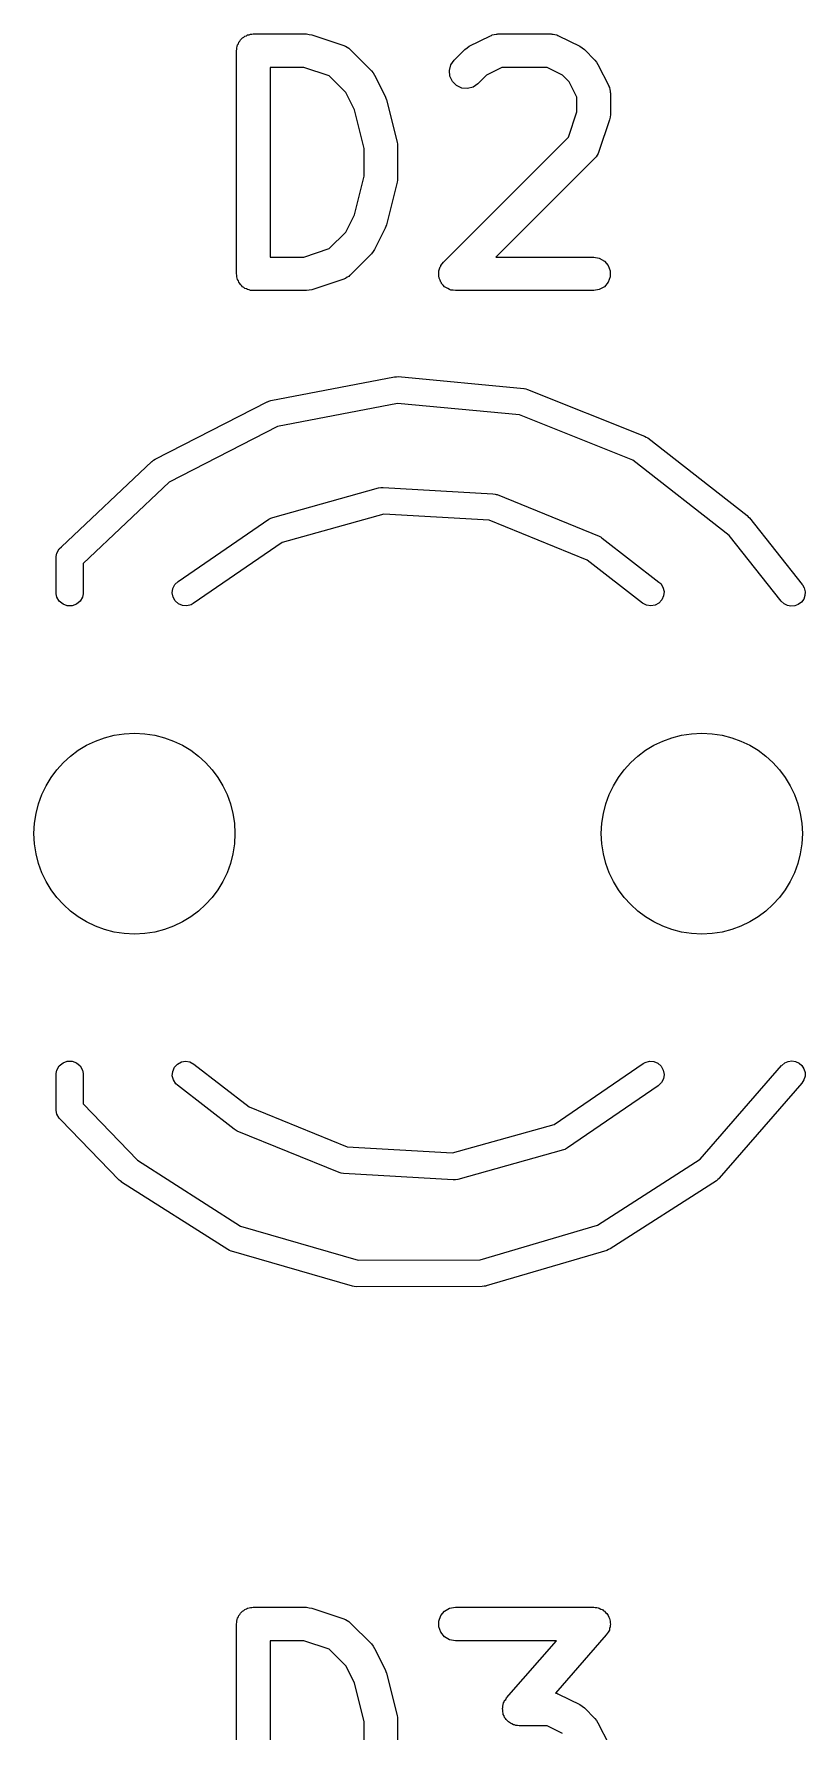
# Model space of a CAD drawing. Extents: x 138.2 to 186.5, y -95.8 to -46.7.
# Drawn here: x 181.29 to 184.74, y -66.31 to -58.71 of the extents above; entities that cross this region are included whole.
import ezdxf

# ---------------------------------------------------------------- set-up
doc = ezdxf.new("R2010")
doc.units = 0
doc.header["$MEASUREMENT"] = 0
doc.layers.add('BLACK', color=7, linetype='CONTINUOUS')

msp = doc.modelspace()

# ---------------------------------------------------------------- linework, layer by layer
at = {"layer": 'BLACK', "linetype": 'CONTINUOUS'}
for p, q in [((182.195, -58.7729), (182.197, -58.7667)), ((182.195, -58.7794), (182.195, -58.7729)), ((182.197, -58.7667), (182.198, -58.7602)), ((182.198, -58.7602), (182.202, -58.7545)), ((182.202, -58.7545), (182.204, -58.7484)), ((182.204, -58.7484), (182.208, -58.7434)), ((182.208, -58.7434), (182.211, -58.7377)), ((182.211, -58.7377), (182.216, -58.7335)), ((182.216, -58.7335), (182.221, -58.7284)), ((182.221, -58.7284), (182.226, -58.7251)), ((182.226, -58.7251), (182.231, -58.7209)), ((182.231, -58.7209), (182.238, -58.7187)), ((182.238, -58.7187), (182.243, -58.7154)), ((182.243, -58.7154), (182.25, -58.7143)), ((182.25, -58.7143), (182.256, -58.712)), ((182.256, -58.712), (182.262, -58.712)), ((182.262, -58.712), (182.269, -58.7109)), ((182.269, -58.7109), (182.507, -58.7109)), ((182.507, -58.7109), (182.519, -58.713)), ((182.519, -58.713), (182.531, -58.7147)), ((182.531, -58.7147), (182.674, -58.7623)), ((182.674, -58.7623), (182.677, -58.7644)), ((182.677, -58.7644), (182.682, -58.7655)), ((182.682, -58.7655), (182.689, -58.7706)), ((182.689, -58.7706), (182.696, -58.7748)), ((183.216, -58.7805), (183.226, -58.7736)), ((183.226, -58.7736), (183.235, -58.7664)), ((183.235, -58.7664), (183.331, -58.7188)), ((183.331, -58.7188), (183.335, -58.7176)), ((183.335, -58.7176), (183.338, -58.7154)), ((183.338, -58.7154), (183.347, -58.7139)), ((183.347, -58.7139), (183.356, -58.7114)), ((183.356, -58.7114), (183.36, -58.7116)), ((183.36, -58.7116), (183.364, -58.7109)), ((183.364, -58.7109), (183.602, -58.7109)), ((183.602, -58.7109), (183.606, -58.7116)), ((183.606, -58.7116), (183.611, -58.7114)), ((183.611, -58.7114), (183.619, -58.7139)), ((183.619, -58.7139), (183.628, -58.7154)), ((183.628, -58.7154), (183.632, -58.7176)), ((183.632, -58.7176), (183.636, -58.7188)), ((183.636, -58.7188), (183.731, -58.7664)), ((183.731, -58.7664), (183.741, -58.7736)), ((183.741, -58.7736), (183.751, -58.7805)), ((182.194, -58.7859), (182.195, -58.7794)), ((182.194, -59.7859), (182.194, -58.7859)), ((182.696, -58.7748), (182.699, -58.778)), ((182.699, -58.778), (182.703, -58.7805)), ((182.703, -58.7805), (182.798, -58.8757)), ((183.147, -58.8746), (183.153, -58.8494)), ((183.153, -58.8494), (183.168, -58.8281)), ((183.168, -58.8281), (183.216, -58.7805)), ((183.751, -58.7805), (183.798, -58.8281)), ((183.798, -58.8281), (183.805, -58.8379)), ((183.805, -58.8379), (183.812, -58.8476)), ((183.812, -58.8476), (183.86, -58.9428)), ((182.344, -58.8609), (182.344, -59.7109)), ((182.495, -58.8609), (182.344, -58.8609)), ((182.609, -58.8991), (182.495, -58.8609)), ((182.683, -58.9732), (182.609, -58.8991)), ((182.798, -58.8757), (182.805, -58.8855)), ((182.805, -58.8855), (182.812, -58.8952)), ((182.812, -58.8952), (182.86, -58.9904)), ((183.149, -58.9005), (183.147, -58.8746)), ((183.16, -58.9241), (183.149, -58.9005)), ((183.178, -58.9426), (183.16, -58.9241)), ((183.313, -58.8951), (183.274, -58.9342)), ((183.382, -58.8609), (183.313, -58.8951)), ((183.585, -58.8609), (183.382, -58.8609)), ((183.653, -58.8951), (183.585, -58.8609)), ((183.683, -58.9255), (183.653, -58.8951)), ((183.718, -58.9941), (183.683, -58.9255)), ((182.722, -59.0502), (182.683, -58.9732)), ((182.86, -58.9904), (182.862, -58.9983)), ((182.862, -58.9983), (182.865, -59.0058)), ((183.202, -58.9536), (183.178, -58.9426)), ((183.228, -58.9558), (183.202, -58.9536)), ((183.253, -58.9491), (183.228, -58.9558)), ((183.274, -58.9342), (183.253, -58.9491)), ((183.718, -59.0594), (183.718, -58.9941)), ((183.86, -58.9428), (183.861, -58.947)), ((183.861, -58.947), (183.863, -58.9507)), ((183.863, -58.9507), (183.865, -58.9594)), ((183.865, -58.9594), (183.867, -58.9678)), ((183.867, -58.9678), (183.867, -58.9721)), ((183.867, -58.9721), (183.868, -58.9764)), ((183.868, -58.9764), (183.868, -59.0716)), ((182.765, -59.2237), (182.722, -59.0502)), ((182.865, -59.0058), (182.913, -59.1963)), ((183.68, -59.1739), (183.718, -59.0594)), ((183.868, -59.0716), (183.866, -59.0834)), ((183.864, -59.0953), (183.816, -59.2382)), ((183.866, -59.0834), (183.864, -59.0953)), ((182.765, -59.3481), (182.765, -59.2237)), ((182.913, -59.1963), (182.914, -59.2054)), ((182.914, -59.2054), (182.915, -59.2145)), ((182.915, -59.2145), (182.915, -59.3573)), ((183.121, -59.7328), (183.68, -59.1739)), ((183.798, -59.2675), (183.355, -59.7109)), ((183.801, -59.2639), (183.798, -59.2675)), ((183.804, -59.2611), (183.801, -59.2639)), ((183.808, -59.2533), (183.804, -59.2611)), ((183.813, -59.2461), (183.808, -59.2533)), ((183.814, -59.242), (183.813, -59.2461)), ((183.816, -59.2382), (183.814, -59.242)), ((182.722, -59.5216), (182.765, -59.3481)), ((182.913, -59.3755), (182.865, -59.566)), ((182.914, -59.3663), (182.913, -59.3755)), ((182.915, -59.3573), (182.914, -59.3663)), ((182.683, -59.5986), (182.722, -59.5216)), ((182.609, -59.6727), (182.683, -59.5986)), ((182.86, -59.5813), (182.812, -59.6766)), ((182.862, -59.5735), (182.86, -59.5813)), ((182.865, -59.566), (182.862, -59.5735)), ((182.495, -59.7109), (182.609, -59.6727)), ((182.805, -59.6862), (182.798, -59.6961)), ((182.812, -59.6766), (182.805, -59.6862)), ((182.344, -59.7109), (182.495, -59.7109)), ((182.798, -59.6961), (182.703, -59.7913)), ((183.103, -59.7636), (183.106, -59.7542)), ((183.106, -59.7542), (183.108, -59.7515)), ((183.108, -59.7515), (183.109, -59.7484)), ((183.109, -59.7484), (183.115, -59.7409)), ((183.115, -59.7409), (183.121, -59.7328)), ((183.355, -59.7109), (183.793, -59.7109)), ((183.793, -59.7109), (183.818, -59.7154)), ((183.818, -59.7154), (183.841, -59.7284)), ((183.841, -59.7284), (183.858, -59.7484)), ((183.858, -59.7484), (183.867, -59.7729)), ((182.195, -59.7923), (182.194, -59.7859)), ((182.195, -59.7989), (182.195, -59.7923)), ((182.197, -59.8051), (182.195, -59.7989)), ((182.198, -59.8115), (182.197, -59.8051)), ((182.202, -59.8172), (182.198, -59.8115)), ((182.204, -59.8234), (182.202, -59.8172)), ((182.208, -59.8284), (182.204, -59.8234)), ((182.211, -59.8341), (182.208, -59.8284)), ((182.216, -59.8383), (182.211, -59.8341)), ((182.221, -59.8433), (182.216, -59.8383)), ((182.674, -59.8094), (182.531, -59.857)), ((182.677, -59.8074), (182.674, -59.8094)), ((182.682, -59.8062), (182.677, -59.8074)), ((182.689, -59.8012), (182.682, -59.8062)), ((182.696, -59.797), (182.689, -59.8012)), ((182.699, -59.7938), (182.696, -59.797)), ((182.703, -59.7913), (182.699, -59.7938)), ((183.099, -59.7793), (183.1, -59.7762)), ((183.1, -59.7891), (183.099, -59.7793)), ((183.1, -59.7729), (183.103, -59.7636)), ((183.1, -59.7762), (183.1, -59.7729)), ((183.1, -59.7989), (183.1, -59.7891)), ((183.101, -59.802), (183.1, -59.7989)), ((183.101, -59.8053), (183.101, -59.802)), ((183.105, -59.8142), (183.101, -59.8053)), ((183.109, -59.8234), (183.105, -59.8142)), ((183.111, -59.8259), (183.109, -59.8234)), ((183.112, -59.8289), (183.111, -59.8259)), ((183.119, -59.8358), (183.112, -59.8289)), ((183.125, -59.8433), (183.119, -59.8358)), ((183.858, -59.8234), (183.841, -59.8433)), ((183.867, -59.7989), (183.858, -59.8234)), ((183.867, -59.7729), (183.867, -59.7989)), ((182.226, -59.8466), (182.221, -59.8433)), ((182.231, -59.8508), (182.226, -59.8466)), ((182.238, -59.8531), (182.231, -59.8508)), ((182.243, -59.8564), (182.238, -59.8531)), ((182.25, -59.8575), (182.243, -59.8564)), ((182.256, -59.8597), (182.25, -59.8575)), ((182.262, -59.8597), (182.256, -59.8597)), ((182.269, -59.8609), (182.262, -59.8597)), ((182.507, -59.8609), (182.269, -59.8609)), ((182.519, -59.8588), (182.507, -59.8609)), ((182.531, -59.857), (182.519, -59.8588)), ((183.128, -59.845), (183.125, -59.8433)), ((183.131, -59.8473), (183.128, -59.845)), ((183.14, -59.8515), (183.131, -59.8473)), ((183.148, -59.8564), (183.14, -59.8515)), ((183.151, -59.8569), (183.148, -59.8564)), ((183.154, -59.8583), (183.151, -59.8569)), ((183.164, -59.8592), (183.154, -59.8583)), ((183.174, -59.8609), (183.164, -59.8592)), ((183.793, -59.8609), (183.174, -59.8609)), ((183.818, -59.8564), (183.793, -59.8609)), ((183.841, -59.8433), (183.818, -59.8564)), ((182.347, -60.3532), (182.901, -60.2468)), ((182.901, -60.2468), (182.902, -60.2467)), ((182.902, -60.2467), (182.91, -60.2464)), ((182.91, -60.2464), (182.918, -60.246)), ((182.918, -60.246), (183.48, -60.2994)), ((181.829, -60.6164), (182.331, -60.3588)), ((182.331, -60.3588), (182.332, -60.3584)), ((182.332, -60.3584), (182.339, -60.3559)), ((182.339, -60.3559), (182.347, -60.3532)), ((182.915, -60.3663), (182.378, -60.4695)), ((183.46, -60.418), (182.915, -60.3663)), ((183.48, -60.2994), (183.481, -60.2995)), ((183.481, -60.2995), (183.489, -60.3015)), ((183.489, -60.3015), (183.496, -60.3034)), ((183.496, -60.3034), (184.021, -60.5123)), ((183.968, -60.6206), (183.46, -60.418)), ((182.378, -60.4695), (181.892, -60.7193)), ((184.021, -60.5123), (184.021, -60.5126)), ((184.021, -60.5126), (184.028, -60.5167)), ((184.028, -60.5167), (184.035, -60.5208)), ((184.035, -60.5208), (184.48, -60.8683)), ((181.411, -61.009), (181.815, -60.6263)), ((181.815, -60.6263), (181.816, -60.6258)), ((181.816, -60.6258), (181.822, -60.6211)), ((181.822, -60.6211), (181.829, -60.6164)), ((184.4, -60.9585), (183.968, -60.6206)), ((181.892, -60.7193), (181.507, -61.0838)), ((182.356, -60.8768), (182.83, -60.7443)), ((182.83, -60.7443), (182.84, -60.7424)), ((182.84, -60.7424), (182.845, -60.7427)), ((182.845, -60.7427), (182.85, -60.7422)), ((182.85, -60.7422), (183.342, -60.7706)), ((183.342, -60.7706), (183.352, -60.7721)), ((183.352, -60.7721), (183.356, -60.7739)), ((183.356, -60.7739), (183.361, -60.775)), ((183.361, -60.775), (183.817, -60.9611)), ((181.932, -61.164), (182.338, -60.8851)), ((182.338, -60.8851), (182.347, -60.88)), ((182.347, -60.88), (182.352, -60.8787)), ((182.352, -60.8787), (182.356, -60.8768)), ((182.853, -60.8626), (182.398, -60.9896)), ((183.325, -60.8898), (182.853, -60.8626)), ((183.764, -61.0691), (183.325, -60.8898)), ((184.48, -60.8683), (184.48, -60.8688)), ((184.48, -60.8688), (184.485, -60.8737)), ((184.485, -60.8737), (184.49, -60.8784)), ((184.49, -60.8784), (184.726, -61.1777)), ((183.817, -60.9611), (183.826, -60.9658)), ((183.826, -60.9658), (183.828, -60.9678)), ((183.828, -60.9678), (183.831, -60.9693)), ((183.831, -60.9693), (184.085, -61.1663)), ((184.632, -61.2521), (184.4, -60.9585)), ((181.387, -61.0523), (181.39, -61.0367)), ((181.387, -61.2187), (181.387, -61.0523)), ((181.39, -61.0367), (181.4, -61.0183)), ((181.4, -61.0183), (181.411, -61.009)), ((182.398, -60.9896), (182, -61.2629)), ((181.507, -61.0838), (181.507, -61.2187)), ((184.011, -61.2611), (183.764, -61.0691)), ((181.906, -61.2148), (181.909, -61.1953)), ((181.909, -61.1953), (181.918, -61.1777)), ((181.918, -61.1777), (181.932, -61.164)), ((184.085, -61.1663), (184.093, -61.1733)), ((184.093, -61.1733), (184.103, -61.1898)), ((184.103, -61.1898), (184.108, -61.209)), ((184.726, -61.1777), (184.727, -61.1783)), ((184.727, -61.1783), (184.735, -61.1931)), ((184.735, -61.1931), (184.739, -61.2096)), ((181.39, -61.2343), (181.387, -61.2187)), ((181.4, -61.2527), (181.39, -61.2343)), ((181.417, -61.2663), (181.4, -61.2527)), ((181.436, -61.2735), (181.417, -61.2663)), ((181.458, -61.2735), (181.436, -61.2735)), ((181.477, -61.2663), (181.458, -61.2735)), ((181.494, -61.2527), (181.477, -61.2663)), ((181.504, -61.2343), (181.494, -61.2527)), ((181.507, -61.2187), (181.504, -61.2343)), ((181.91, -61.2341), (181.906, -61.2148)), ((181.919, -61.2513), (181.91, -61.2341)), ((181.934, -61.2643), (181.919, -61.2513)), ((181.952, -61.2719), (181.934, -61.2643)), ((181.972, -61.2732), (181.952, -61.2719)), ((181.991, -61.2681), (181.972, -61.2732)), ((182, -61.2629), (181.991, -61.2681)), ((184.029, -61.2704), (184.011, -61.2611)), ((184.048, -61.2737), (184.029, -61.2704)), ((184.068, -61.2704), (184.048, -61.2737)), ((184.085, -61.2611), (184.068, -61.2704)), ((184.098, -61.2466), (184.085, -61.2611)), ((184.106, -61.2286), (184.098, -61.2466)), ((184.108, -61.209), (184.106, -61.2286)), ((184.645, -61.2638), (184.632, -61.2521)), ((184.66, -61.2716), (184.645, -61.2638)), ((184.676, -61.2748), (184.66, -61.2716)), ((184.693, -61.2732), (184.676, -61.2748)), ((184.709, -61.2669), (184.693, -61.2732)), ((184.723, -61.2565), (184.709, -61.2669)), ((184.733, -61.2427), (184.723, -61.2565)), ((184.738, -61.2266), (184.733, -61.2427)), ((184.739, -61.2096), (184.738, -61.2266)), ((181.39, -63.3527), (181.4, -63.3343)), ((181.4, -63.3343), (181.417, -63.3207)), ((181.417, -63.3207), (181.436, -63.3135)), ((181.436, -63.3135), (181.458, -63.3135)), ((181.458, -63.3135), (181.477, -63.3207)), ((181.477, -63.3207), (181.494, -63.3343)), ((181.494, -63.3343), (181.504, -63.3527)), ((181.916, -63.3406), (181.929, -63.3261)), ((181.929, -63.3261), (181.947, -63.3167)), ((181.947, -63.3167), (181.966, -63.3135)), ((181.966, -63.3135), (181.985, -63.3167)), ((181.985, -63.3167), (182.003, -63.3261)), ((182.003, -63.3261), (182.25, -63.518)), ((183.616, -63.5973), (184.014, -63.3239)), ((184.014, -63.3239), (184.023, -63.3188)), ((184.023, -63.3188), (184.042, -63.3136)), ((184.042, -63.3136), (184.062, -63.3149)), ((184.062, -63.3149), (184.08, -63.3225)), ((184.08, -63.3225), (184.095, -63.3356)), ((184.095, -63.3356), (184.104, -63.3527)), ((184.27, -63.7523), (184.634, -63.3328)), ((184.634, -63.3328), (184.635, -63.3322)), ((184.635, -63.3322), (184.648, -63.3212)), ((184.648, -63.3212), (184.663, -63.3144)), ((184.663, -63.3144), (184.68, -63.3121)), ((184.68, -63.3121), (184.697, -63.3147)), ((184.697, -63.3147), (184.712, -63.3219)), ((184.712, -63.3219), (184.725, -63.3331)), ((184.725, -63.3331), (184.734, -63.3475)), ((181.387, -63.3683), (181.39, -63.3527)), ((181.387, -63.5347), (181.387, -63.3683)), ((181.504, -63.3527), (181.507, -63.3683)), ((181.507, -63.3683), (181.507, -63.5048)), ((181.906, -63.3782), (181.908, -63.3586)), ((181.911, -63.3973), (181.906, -63.3782)), ((181.908, -63.3586), (181.916, -63.3406)), ((181.922, -63.4139), (181.911, -63.3973)), ((184.096, -63.4091), (184.082, -63.4228)), ((184.105, -63.3916), (184.096, -63.4091)), ((184.104, -63.3527), (184.108, -63.3721)), ((184.108, -63.3721), (184.105, -63.3916)), ((184.725, -63.4114), (184.355, -63.8375)), ((184.734, -63.3972), (184.725, -63.4114)), ((184.734, -63.3475), (184.739, -63.3638)), ((184.739, -63.3808), (184.734, -63.3972)), ((184.739, -63.3638), (184.739, -63.3808)), ((181.929, -63.4209), (181.922, -63.4139)), ((182.183, -63.6179), (181.929, -63.4209)), ((184.082, -63.4228), (183.676, -63.7018)), ((181.39, -63.5503), (181.387, -63.5347)), ((181.4, -63.5687), (181.39, -63.5503)), ((181.507, -63.5048), (181.75, -63.7572)), ((182.25, -63.518), (182.689, -63.6972)), ((181.408, -63.5754), (181.4, -63.5687)), ((181.668, -63.8456), (181.408, -63.5754)), ((182.186, -63.6193), (182.183, -63.6179)), ((182.188, -63.6213), (182.186, -63.6193)), ((182.197, -63.626), (182.188, -63.6213)), ((182.653, -63.8121), (182.197, -63.626)), ((183.161, -63.7244), (183.616, -63.5973)), ((182.689, -63.6972), (183.161, -63.7244)), ((183.658, -63.7101), (183.184, -63.8426)), ((183.663, -63.7081), (183.658, -63.7101)), ((183.667, -63.7069), (183.663, -63.7081)), ((183.676, -63.7018), (183.667, -63.7069)), ((181.75, -63.7572), (182.212, -64.0517)), ((183.81, -64.0481), (184.27, -63.7523)), ((181.673, -63.8497), (181.668, -63.8456)), ((181.679, -63.8542), (181.673, -63.8497)), ((181.679, -63.8546), (181.679, -63.8542)), ((182.155, -64.1575), (181.679, -63.8546)), ((182.658, -63.8131), (182.653, -63.8121)), ((182.662, -63.815), (182.658, -63.8131)), ((182.673, -63.8164), (182.662, -63.815)), ((183.164, -63.8448), (182.673, -63.8164)), ((183.169, -63.8442), (183.164, -63.8448)), ((183.174, -63.8446), (183.169, -63.8442)), ((183.184, -63.8426), (183.174, -63.8446)), ((184.342, -63.8486), (183.867, -64.1537)), ((184.348, -63.8433), (184.342, -63.8486)), ((184.354, -63.838), (184.348, -63.8433)), ((184.355, -63.8375), (184.354, -63.838)), ((182.212, -64.0517), (182.738, -64.204)), ((183.285, -64.2028), (183.81, -64.0481)), ((182.163, -64.1609), (182.155, -64.1575)), ((182.17, -64.1643), (182.163, -64.1609)), ((182.171, -64.1645), (182.17, -64.1643)), ((182.713, -64.3217), (182.171, -64.1645)), ((183.852, -64.1607), (183.311, -64.3203)), ((183.859, -64.1574), (183.852, -64.1607)), ((183.867, -64.154), (183.859, -64.1574)), ((183.867, -64.1537), (183.867, -64.154)), ((182.738, -64.204), (183.285, -64.2028)), ((182.721, -64.3228), (182.713, -64.3217)), ((182.729, -64.324), (182.721, -64.3228)), ((183.294, -64.3228), (182.729, -64.324)), ((182.729, -64.324), (182.729, -64.324)), ((183.302, -64.3216), (183.294, -64.3228)), ((183.31, -64.3205), (183.302, -64.3216)), ((183.311, -64.3203), (183.31, -64.3205)), ((182.231, -65.7694), (182.238, -65.7672)), ((182.238, -65.7672), (182.243, -65.7639)), ((182.243, -65.7639), (182.25, -65.7628)), ((182.25, -65.7628), (182.256, -65.7605)), ((182.256, -65.7605), (182.262, -65.7605)), ((182.262, -65.7605), (182.269, -65.7594)), ((182.269, -65.7594), (182.507, -65.7594)), ((182.507, -65.7594), (182.519, -65.7615)), ((182.519, -65.7615), (182.531, -65.7632)), ((182.531, -65.7632), (182.674, -65.8108)), ((183.125, -65.7769), (183.148, -65.7639)), ((183.148, -65.7639), (183.174, -65.7594)), ((183.174, -65.7594), (183.793, -65.7594)), ((183.793, -65.7594), (183.8, -65.7607)), ((183.8, -65.7607), (183.807, -65.7608)), ((183.807, -65.7608), (183.813, -65.7629)), ((183.813, -65.7629), (183.818, -65.7639)), ((183.818, -65.7639), (183.825, -65.7676)), ((183.825, -65.7676), (183.832, -65.7702)), ((182.194, -65.8344), (182.195, -65.8279)), ((182.194, -66.8344), (182.194, -65.8344)), ((182.195, -65.8214), (182.197, -65.8152)), ((182.195, -65.8279), (182.195, -65.8214)), ((182.197, -65.8152), (182.198, -65.8087)), ((182.198, -65.8087), (182.202, -65.803)), ((182.202, -65.803), (182.204, -65.7969)), ((182.204, -65.7969), (182.208, -65.7919)), ((182.208, -65.7919), (182.211, -65.7862)), ((182.211, -65.7862), (182.216, -65.782)), ((182.216, -65.782), (182.221, -65.7769)), ((182.221, -65.7769), (182.226, -65.7736)), ((182.226, -65.7736), (182.231, -65.7694)), ((182.674, -65.8108), (182.677, -65.8129)), ((182.677, -65.8129), (182.682, -65.814)), ((182.682, -65.814), (182.689, -65.8191)), ((182.689, -65.8191), (182.696, -65.8233)), ((182.696, -65.8233), (182.699, -65.8265)), ((182.699, -65.8265), (182.703, -65.829)), ((182.703, -65.829), (182.798, -65.9242)), ((183.1, -65.8214), (183.109, -65.7969)), ((183.1, -65.8474), (183.1, -65.8214)), ((183.109, -65.7969), (183.125, -65.7769)), ((183.832, -65.7702), (183.836, -65.774)), ((183.836, -65.774), (183.841, -65.7769)), ((183.841, -65.7769), (183.846, -65.7825)), ((183.846, -65.7825), (183.851, -65.7874)), ((183.851, -65.7874), (183.854, -65.7924)), ((183.854, -65.7924), (183.858, -65.7969)), ((183.858, -65.7969), (183.86, -65.8038)), ((183.86, -65.8038), (183.864, -65.8102)), ((183.864, -65.8102), (183.865, -65.8159)), ((183.865, -65.8159), (183.867, -65.8214)), ((183.867, -65.8214), (183.867, -65.8287)), ((183.867, -65.8287), (183.868, -65.8359)), ((183.868, -65.8359), (183.867, -65.8416)), ((183.867, -65.8416), (183.867, -65.8474)), ((182.344, -65.9094), (182.344, -66.7594)), ((182.495, -65.9094), (182.344, -65.9094)), ((182.609, -65.9476), (182.495, -65.9094)), ((183.109, -65.8719), (183.1, -65.8474)), ((183.125, -65.8918), (183.109, -65.8719)), ((183.148, -65.9049), (183.125, -65.8918)), ((183.174, -65.9094), (183.148, -65.9049)), ((183.627, -65.9094), (183.174, -65.9094)), ((183.403, -66.1659), (183.627, -65.9094)), ((183.849, -65.8838), (183.622, -66.1438)), ((183.853, -65.8775), (183.849, -65.8838)), ((183.858, -65.8719), (183.853, -65.8775)), ((183.86, -65.8664), (183.858, -65.8719)), ((183.863, -65.8615), (183.86, -65.8664)), ((183.864, -65.8543), (183.863, -65.8615)), ((183.867, -65.8474), (183.864, -65.8543)), ((182.683, -66.0217), (182.609, -65.9476)), ((182.798, -65.9242), (182.805, -65.934)), ((182.805, -65.934), (182.812, -65.9437)), ((182.812, -65.9437), (182.86, -66.0389)), ((182.722, -66.0987), (182.683, -66.0217)), ((182.86, -66.0389), (182.862, -66.0468)), ((182.862, -66.0468), (182.865, -66.0543)), ((182.865, -66.0543), (182.913, -66.2448)), ((182.765, -66.2722), (182.722, -66.0987)), ((183.622, -66.1438), (183.628, -66.1449)), ((183.628, -66.1449), (183.632, -66.147)), ((183.632, -66.147), (183.636, -66.1483)), ((183.636, -66.1483), (183.731, -66.1959)), ((183.384, -66.2138), (183.386, -66.2081)), ((183.386, -66.221), (183.384, -66.2138)), ((183.386, -66.2023), (183.388, -66.1954)), ((183.386, -66.2081), (183.386, -66.2023)), ((183.386, -66.2284), (183.386, -66.221)), ((183.388, -66.1954), (183.389, -66.1882)), ((183.389, -66.1882), (183.392, -66.1833)), ((183.392, -66.1833), (183.394, -66.1778)), ((183.394, -66.1778), (183.399, -66.1722)), ((183.399, -66.1722), (183.403, -66.1659)), ((183.731, -66.1959), (183.741, -66.203)), ((183.741, -66.203), (183.751, -66.2099)), ((183.751, -66.2099), (183.798, -66.2575)), ((182.765, -66.3966), (182.765, -66.2722)), ((182.913, -66.2448), (182.914, -66.2539)), ((182.914, -66.2539), (182.915, -66.263)), ((182.915, -66.263), (182.915, -66.4058)), ((183.387, -66.2338), (183.386, -66.2284)), ((183.388, -66.2395), (183.387, -66.2338)), ((183.392, -66.2459), (183.388, -66.2395)), ((183.394, -66.2528), (183.392, -66.2459)), ((183.398, -66.2573), (183.394, -66.2528)), ((183.401, -66.2623), (183.398, -66.2573)), ((183.406, -66.2672), (183.401, -66.2623)), ((183.411, -66.2728), (183.406, -66.2672)), ((183.416, -66.2757), (183.411, -66.2728)), ((183.421, -66.2795), (183.416, -66.2757)), ((183.427, -66.2821), (183.421, -66.2795)), ((183.434, -66.2858), (183.427, -66.2821)), ((183.439, -66.2868), (183.434, -66.2858)), ((183.445, -66.2889), (183.439, -66.2868)), ((183.452, -66.2891), (183.445, -66.2889)), ((183.459, -66.2903), (183.452, -66.2891)), ((183.585, -66.2903), (183.459, -66.2903)), ((183.653, -66.3246), (183.585, -66.2903)), ((183.798, -66.2575), (183.805, -66.2674)), ((183.805, -66.2674), (183.812, -66.277)), ((183.812, -66.277), (183.86, -66.3723))]:
    msp.add_line(p, q, dxfattribs=at)
at = {"layer": 'BLACK'}
for centre in [(181.737, -62.2935), (184.277, -62.2935)]:
    msp.add_circle(centre, 0.45, dxfattribs=at)

doc.saveas('drawing.dxf')
